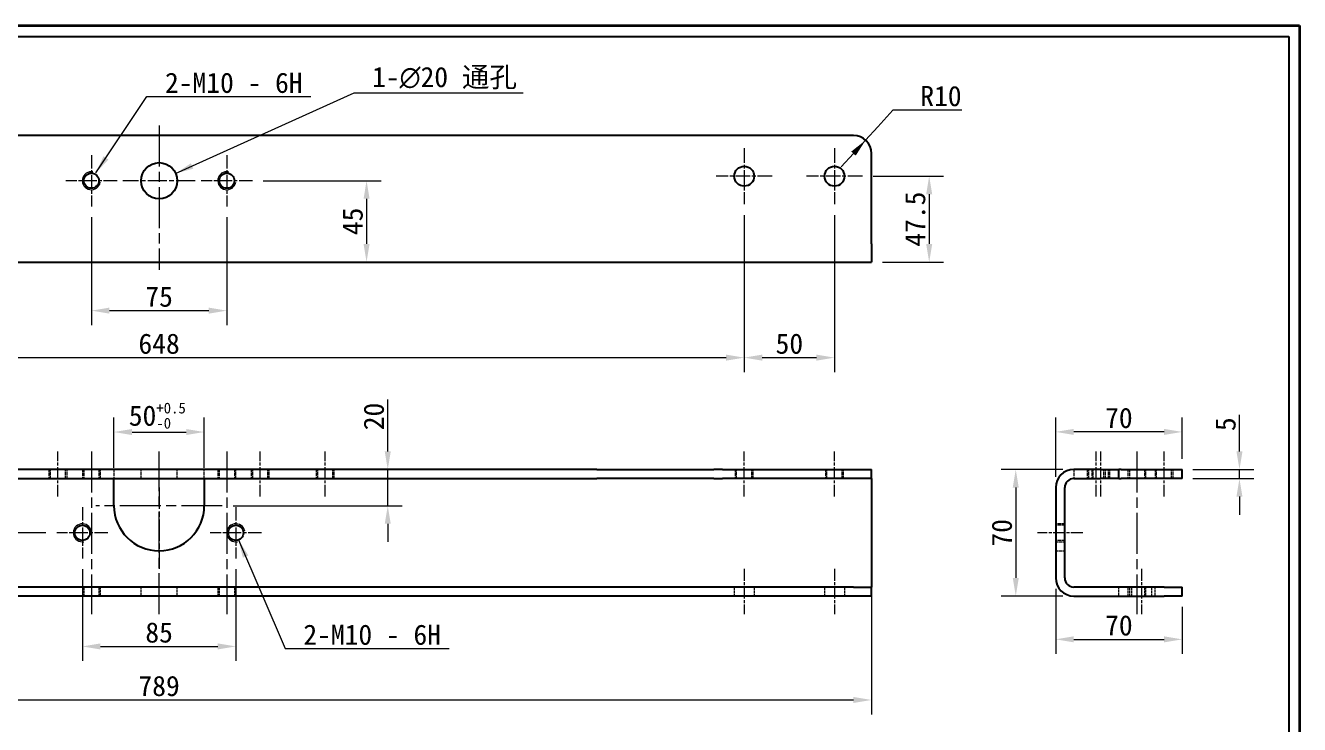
# Model space of a CAD drawing. Header units: millimetres. Extents: x 24 to 1166, y 22 to 818.
# Drawn here: x 460 to 1166, y 431 to 818 of the extents above; entities that cross this region are included whole.
import ezdxf

# ---------------------------------------------------------------- set-up
doc = ezdxf.new("R2010")
doc.units = ezdxf.units.MM
doc.header["$LTSCALE"] = 4
doc.linetypes.add('CHAIN', pattern=[0.3543, 0.2362, -0.0295, 0.0591, -0.0295])
doc.linetypes.add('DASHED', pattern=[0.2067, 0.1654, -0.0413])
for name, color, linetype, lineweight, true_color in [('中心标记 (ISO)', 1, 'CHAIN', 18, 0xff0000), ('中心线 (ISO)', 1, 'CHAIN', 18, 0xff0000), ('尺寸 (ISO)', 7, 'Continuous', 18, 0x008000), ('符号 (ISO)', 7, 'Continuous', 18, 0x008000), ('隐藏 (ISO)', 5, 'DASHED', 18, 0x0000ff)]:
    doc.layers.add(name, color=color, linetype=linetype, lineweight=lineweight, true_color=true_color)
for name, color, linetype, lineweight in [('可见 (ISO)', 7, 'Continuous', 25), ('可见窄的 (ISO)', 7, 'Continuous', 18), ('图框 (ISO)', 7, 'Continuous', 35)]:
    doc.layers.add(name, color=color, linetype=linetype, lineweight=lineweight)
doc.styles.add('文本样式74', font='SimSun.ttf')
doc.styles.add('最新国标', font='simfang.ttf')
doc.dimstyles.new('默认 (GB)', dxfattribs={"dimscale": 4, "dimtxt": 2.8, "dimasz": 2.5, "dimexe": 2, "dimexo": 1.5, "dimgap": 0.5, "dimtad": 1, "dimtoh": 1, "dimdsep": 46, "dimtxsty": '最新国标', "dimcen": 0.09, "dimdle": 10, "dimclrd": 256, "dimclre": 256, "dimclrt": 256, "dimaunit": 1, "dimadec": 3, "dimazin": 2, "dimtfac": 0.535714, "dimtdec": 3, "dimtmove": 0, "dimatfit": 3, "dimfxl": 0, "dimtolj": 1, "dimlwd": -1, "dimlwe": -1, "dimarcsym": 0})
doc.dimstyles.new('默认 (GB)$7', dxfattribs={"dimscale": 4, "dimtxt": 2.8, "dimasz": 2.5, "dimexe": 2, "dimexo": 1.5, "dimgap": 0.5, "dimtad": 1, "dimtoh": 1, "dimdsep": 46, "dimtxsty": '最新国标', "dimcen": 0.09, "dimdle": 10, "dimclrd": 256, "dimclre": 256, "dimclrt": 256, "dimaunit": 1, "dimadec": 3, "dimazin": 2, "dimtfac": 0.535714, "dimtdec": 3, "dimtmove": 0, "dimatfit": 3, "dimfxl": 0, "dimtolj": 1, "dimlwd": -1, "dimlwe": -1, "dimarcsym": 0})

# ---------------------------------------------------------------- blocks, each defined once
blk = doc.blocks.new('图框 最新国标')
at = {"layer": '图框 (ISO)'}
for p, q in [((6, 204.5), (291.5, 204.5)), ((291.5, 204.5), (291.5, 5.5))]:
    blk.add_line(p, q, dxfattribs=at)
at = {"layer": '图框 (ISO)', "color": 7, "linetype": 'Continuous', "lineweight": 25}
for p, q in [((18, 203), (290, 203)), ((18, 203), (290, 203)), ((290, 203), (290, 7)), ((290, 203), (290, 7))]:
    blk.add_line(p, q, dxfattribs=at)
at = {"layer": '图框 (ISO)', "style": '文本样式74'}
blk.add_attdef('零件代号_001', (42.73, 200.25), '', height=2.5, rotation=180, dxfattribs=at)
blk = doc.blocks.new('*D5')
at = {"layer": 'Defpoints', "color": 0, "transparency": 16777216}
for p in [(1030.98, 593.13), (1100.98, 572.3), (1030.98, 562.3)]:
    blk.add_point(p, dxfattribs=at)
at = {"layer": '尺寸 (ISO)', "color": 116, "true_color": 0x00803f, "transparency": 16777216}
for p, q in [((1030.98, 568.3), (1030.98, 601.13)), ((1100.98, 578.3), (1100.98, 601.13)), ((1090.98, 593.13), (1040.98, 593.13))]:
    blk.add_line(p, q, dxfattribs=at)
for points in [[(1040.98, 594.79), (1040.98, 591.46), (1030.98, 593.13)], [(1090.98, 594.79), (1090.98, 591.46), (1100.98, 593.13)]]:
    blk.add_solid(points, dxfattribs=at)
at = {"layer": '尺寸 (ISO)', "transparency": 16777216, "insert": (1065.98, 600.79), "char_height": 11.2, "attachment_point": 5, "style": '最新国标'}
blk.add_mtext('\\A1;70', dxfattribs=at)
blk = doc.blocks.new('*D6')
at = {"layer": 'Defpoints', "color": 0, "transparency": 16777216}
for p in [(1040.98, 572.3), (1008.87, 502.3), (1040.98, 502.3)]:
    blk.add_point(p, dxfattribs=at)
at = {"layer": '尺寸 (ISO)', "color": 116, "true_color": 0x00803f, "transparency": 16777216}
for p, q in [((1034.98, 572.3), (1000.87, 572.3)), ((1008.87, 562.3), (1008.87, 512.3)), ((1034.98, 502.3), (1000.87, 502.3))]:
    blk.add_line(p, q, dxfattribs=at)
for points in [[(1007.2, 562.3), (1010.54, 562.3), (1008.87, 572.3)], [(1007.2, 512.3), (1010.54, 512.3), (1008.87, 502.3)]]:
    blk.add_solid(points, dxfattribs=at)
at = {"layer": '尺寸 (ISO)', "transparency": 16777216, "insert": (1001.21, 537.3), "char_height": 11.2, "attachment_point": 5, "rotation": 90, "style": '最新国标'}
blk.add_mtext('\\A1;70', dxfattribs=at)
blk = doc.blocks.new('*D7')
at = {"layer": 'Defpoints', "color": 0, "transparency": 16777216}
for p in [(1030.98, 512.3), (1100.98, 502.3), (1100.98, 478.35)]:
    blk.add_point(p, dxfattribs=at)
at = {"layer": '尺寸 (ISO)', "color": 116, "true_color": 0x00803f, "transparency": 16777216}
for p, q in [((1030.98, 506.3), (1030.98, 470.35)), ((1100.98, 496.3), (1100.98, 470.35)), ((1040.98, 478.35), (1090.98, 478.35))]:
    blk.add_line(p, q, dxfattribs=at)
for points in [[(1040.98, 480.02), (1040.98, 476.68), (1030.98, 478.35)], [(1090.98, 480.02), (1090.98, 476.68), (1100.98, 478.35)]]:
    blk.add_solid(points, dxfattribs=at)
at = {"layer": '尺寸 (ISO)', "transparency": 16777216, "insert": (1065.98, 486.01), "char_height": 11.2, "attachment_point": 5, "style": '最新国标'}
blk.add_mtext('\\A1;70', dxfattribs=at)
blk = doc.blocks.new('*D8')
at = {"layer": 'Defpoints', "color": 0, "transparency": 16777216}
for p in [(1100.98, 572.3), (1132.74, 572.3), (1100.98, 567.3)]:
    blk.add_point(p, dxfattribs=at)
at = {"layer": '尺寸 (ISO)', "color": 116, "true_color": 0x00803f, "transparency": 16777216}
for p, q in [((1132.74, 582.3), (1132.74, 602.51)), ((1106.98, 572.3), (1140.74, 572.3)), ((1132.74, 567.3), (1132.74, 572.3)), ((1106.98, 567.3), (1140.74, 567.3)), ((1132.74, 557.3), (1132.74, 547.3))]:
    blk.add_line(p, q, dxfattribs=at)
for points in [[(1131.07, 582.3), (1134.4, 582.3), (1132.74, 572.3)], [(1131.07, 557.3), (1134.4, 557.3), (1132.74, 567.3)]]:
    blk.add_solid(points, dxfattribs=at)
at = {"layer": '尺寸 (ISO)', "transparency": 16777216, "insert": (1125.07, 597.4), "char_height": 11.2, "attachment_point": 5, "rotation": 90, "style": '最新国标'}
blk.add_mtext('\\A1;5', dxfattribs=at)
blk = doc.blocks.new('*D9')
at = {"layer": 'Defpoints', "color": 0, "transparency": 16777216}
for p in [(559.49, 593.06), (509.49, 567.3), (559.49, 567.3)]:
    blk.add_point(p, dxfattribs=at)
at = {"layer": '尺寸 (ISO)', "color": 116, "true_color": 0x00803f, "transparency": 16777216}
for p, q in [((509.49, 573.3), (509.49, 601.06)), ((559.49, 573.3), (559.49, 601.06)), ((519.49, 593.06), (549.49, 593.06))]:
    blk.add_line(p, q, dxfattribs=at)
for points in [[(519.49, 594.73), (519.49, 591.39), (509.49, 593.06)], [(549.49, 594.73), (549.49, 591.39), (559.49, 593.06)]]:
    blk.add_solid(points, dxfattribs=at)
at = {"layer": '尺寸 (ISO)', "transparency": 16777216, "insert": (533.49, 602.14), "char_height": 11.2, "attachment_point": 5, "style": '最新国标'}
blk.add_mtext('\\A1;50{\\H6;\\S+0.5^ -0;}', dxfattribs=at)
blk = doc.blocks.new('*D10')
at = {"layer": 'Defpoints', "color": 0, "transparency": 16777216}
for p in [(661.1, 572.3), (781.72, 572.3), (569.49, 552.3)]:
    blk.add_point(p, dxfattribs=at)
at = {"layer": '尺寸 (ISO)', "color": 116, "true_color": 0x00803f, "transparency": 16777216}
for p, q in [((661.1, 582.3), (661.1, 611.02)), ((775.72, 572.3), (653.1, 572.3)), ((661.1, 552.3), (661.1, 572.3)), ((575.49, 552.3), (669.1, 552.3)), ((661.1, 542.3), (661.1, 532.3))]:
    blk.add_line(p, q, dxfattribs=at)
for points in [[(659.44, 582.3), (662.77, 582.3), (661.1, 572.3)], [(659.44, 542.3), (662.77, 542.3), (661.1, 552.3)]]:
    blk.add_solid(points, dxfattribs=at)
at = {"layer": '尺寸 (ISO)', "transparency": 16777216, "insert": (653.44, 601.66), "char_height": 11.2, "attachment_point": 5, "rotation": 90, "style": '最新国标'}
blk.add_mtext('\\A1;20', dxfattribs=at)
blk = doc.blocks.new('*D11')
at = {"layer": 'Defpoints', "color": 0, "transparency": 16777216}
for p in [(287.26, 572.3), (424.19, 572.3), (477.8, 537.3)]:
    blk.add_point(p, dxfattribs=at)
at = {"layer": '尺寸 (ISO)', "color": 116, "true_color": 0x00803f, "transparency": 16777216}
for p, q in [((293.26, 572.3), (432.19, 572.3)), ((424.19, 547.3), (424.19, 562.3)), ((471.8, 537.3), (416.19, 537.3))]:
    blk.add_line(p, q, dxfattribs=at)
for points in [[(422.52, 562.3), (425.85, 562.3), (424.19, 572.3)], [(422.52, 547.3), (425.85, 547.3), (424.19, 537.3)]]:
    blk.add_solid(points, dxfattribs=at)
at = {"layer": '尺寸 (ISO)', "transparency": 16777216, "insert": (416.52, 554.8), "char_height": 11.2, "attachment_point": 5, "rotation": 90, "style": '最新国标'}
blk.add_mtext('\\A1;35', dxfattribs=at)
blk = doc.blocks.new('*D12')
at = {"layer": 'Defpoints', "color": 0, "transparency": 16777216}
for p in [(491.99, 523.11), (576.99, 523.11), (576.99, 474.43)]:
    blk.add_point(p, dxfattribs=at)
at = {"layer": '尺寸 (ISO)', "color": 116, "true_color": 0x00803f, "transparency": 16777216}
for p, q in [((491.99, 517.11), (491.99, 466.43)), ((576.99, 517.11), (576.99, 466.43)), ((501.99, 474.43), (566.99, 474.43))]:
    blk.add_line(p, q, dxfattribs=at)
for points in [[(501.99, 476.1), (501.99, 472.76), (491.99, 474.43)], [(566.99, 476.1), (566.99, 472.76), (576.99, 474.43)]]:
    blk.add_solid(points, dxfattribs=at)
at = {"layer": '尺寸 (ISO)', "transparency": 16777216, "insert": (534.49, 482.09), "char_height": 11.2, "attachment_point": 5, "style": '最新国标'}
blk.add_mtext('\\A1;85', dxfattribs=at)
blk = doc.blocks.new('*D13')
at = {"layer": 'Defpoints', "color": 0, "transparency": 16777216}
for p in [(139.99, 512.3), (928.99, 512.3), (928.99, 444.81)]:
    blk.add_point(p, dxfattribs=at)
at = {"layer": '尺寸 (ISO)', "color": 116, "true_color": 0x00803f, "transparency": 16777216}
for p, q in [((139.99, 506.3), (139.99, 436.81)), ((928.99, 506.3), (928.99, 436.81)), ((149.99, 444.81), (918.99, 444.81))]:
    blk.add_line(p, q, dxfattribs=at)
for points in [[(149.99, 446.48), (149.99, 443.15), (139.99, 444.81)], [(918.99, 446.48), (918.99, 443.15), (928.99, 444.81)]]:
    blk.add_solid(points, dxfattribs=at)
at = {"layer": '尺寸 (ISO)', "transparency": 16777216, "insert": (534.49, 452.48), "char_height": 11.2, "attachment_point": 5, "style": '最新国标'}
blk.add_mtext('\\A1;789', dxfattribs=at)
blk = doc.blocks.new('*D14')
at = {"layer": 'Defpoints', "color": 0, "transparency": 16777216}
for p in [(496.99, 717.93), (571.99, 717.93), (571.99, 660.23)]:
    blk.add_point(p, dxfattribs=at)
at = {"layer": '尺寸 (ISO)', "color": 116, "true_color": 0x00803f, "transparency": 16777216}
for p, q in [((496.99, 711.93), (496.99, 652.23)), ((571.99, 711.93), (571.99, 652.23)), ((506.99, 660.23), (561.99, 660.23))]:
    blk.add_line(p, q, dxfattribs=at)
for points in [[(506.99, 661.9), (506.99, 658.57), (496.99, 660.23)], [(561.99, 661.9), (561.99, 658.57), (571.99, 660.23)]]:
    blk.add_solid(points, dxfattribs=at)
at = {"layer": '尺寸 (ISO)', "transparency": 16777216, "insert": (534.49, 667.9), "char_height": 11.2, "attachment_point": 5, "style": '最新国标'}
blk.add_mtext('\\A1;75', dxfattribs=at)
blk = doc.blocks.new('*D15')
at = {"layer": 'Defpoints', "color": 0, "transparency": 16777216}
for p in [(923.99, 734.61), (928.99, 687.11), (960.93, 687.11)]:
    blk.add_point(p, dxfattribs=at)
at = {"layer": '尺寸 (ISO)', "color": 116, "true_color": 0x00803f, "transparency": 16777216}
for p, q in [((929.99, 734.61), (968.93, 734.61)), ((960.93, 724.61), (960.93, 697.11)), ((934.99, 687.11), (968.93, 687.11))]:
    blk.add_line(p, q, dxfattribs=at)
for points in [[(959.26, 724.61), (962.6, 724.61), (960.93, 734.61)], [(959.26, 697.11), (962.6, 697.11), (960.93, 687.11)]]:
    blk.add_solid(points, dxfattribs=at)
at = {"layer": '尺寸 (ISO)', "transparency": 16777216, "insert": (953.23, 710.86), "char_height": 11.2, "attachment_point": 5, "rotation": 90, "style": '最新国标'}
blk.add_mtext('\\A1;47.5', dxfattribs=at)
blk = doc.blocks.new('*D16')
at = {"layer": 'Defpoints', "color": 0, "transparency": 16777216}
for p in [(586.18, 732.11), (649.37, 687.11), (676.34, 687.11)]:
    blk.add_point(p, dxfattribs=at)
at = {"layer": '尺寸 (ISO)', "color": 116, "true_color": 0x00803f, "transparency": 16777216}
for p, q in [((592.18, 732.11), (657.37, 732.11)), ((649.37, 722.11), (649.37, 697.11))]:
    blk.add_line(p, q, dxfattribs=at)
for points in [[(647.71, 722.11), (651.04, 722.11), (649.37, 732.11)], [(647.71, 697.11), (651.04, 697.11), (649.37, 687.11)]]:
    blk.add_solid(points, dxfattribs=at)
at = {"layer": '尺寸 (ISO)', "transparency": 16777216, "insert": (641.71, 709.61), "char_height": 11.2, "attachment_point": 5, "rotation": 90, "style": '最新国标'}
blk.add_mtext('\\A1;45', dxfattribs=at)
blk = doc.blocks.new('*D17')
at = {"layer": 'Defpoints', "color": 0, "transparency": 16777216}
for p in [(210.49, 719.11), (858.49, 719.11), (858.49, 634.22)]:
    blk.add_point(p, dxfattribs=at)
at = {"layer": '尺寸 (ISO)', "color": 116, "true_color": 0x00803f, "transparency": 16777216}
for p, q in [((210.49, 713.11), (210.49, 626.22)), ((858.49, 713.11), (858.49, 626.22)), ((220.49, 634.22), (848.49, 634.22))]:
    blk.add_line(p, q, dxfattribs=at)
for points in [[(220.49, 635.88), (220.49, 632.55), (210.49, 634.22)], [(848.49, 635.88), (848.49, 632.55), (858.49, 634.22)]]:
    blk.add_solid(points, dxfattribs=at)
at = {"layer": '尺寸 (ISO)', "transparency": 16777216, "insert": (534.49, 641.88), "char_height": 11.2, "attachment_point": 5, "style": '最新国标'}
blk.add_mtext('\\A1;648', dxfattribs=at)
blk = doc.blocks.new('*D18')
at = {"layer": 'Defpoints', "color": 0, "transparency": 16777216}
for p in [(858.49, 719.11), (908.49, 719.11), (908.49, 634.22)]:
    blk.add_point(p, dxfattribs=at)
at = {"layer": '尺寸 (ISO)', "color": 116, "true_color": 0x00803f, "transparency": 16777216}
for p, q in [((858.49, 713.11), (858.49, 626.22)), ((908.49, 713.11), (908.49, 626.22)), ((868.49, 634.22), (898.49, 634.22))]:
    blk.add_line(p, q, dxfattribs=at)
for points in [[(868.49, 635.88), (868.49, 632.55), (858.49, 634.22)], [(898.49, 635.88), (898.49, 632.55), (908.49, 634.22)]]:
    blk.add_solid(points, dxfattribs=at)
at = {"layer": '尺寸 (ISO)', "transparency": 16777216, "insert": (883.49, 641.88), "char_height": 11.2, "attachment_point": 5, "style": '最新国标'}
blk.add_mtext('\\A1;50', dxfattribs=at)
blk = doc.blocks.new('*D20')
at = {"layer": 'Defpoints', "color": 0, "transparency": 16777216}
for p in [(925.71, 754.52), (918.99, 747.11)]:
    blk.add_point(p, dxfattribs=at)
at = {"layer": '尺寸 (ISO)', "color": 116, "true_color": 0x00803f, "transparency": 16777216}
for p, q in [((940.87, 771.22), (932.43, 761.92)), ((979.06, 771.22), (940.87, 771.22)), ((925.71, 754.52), (932.43, 761.92)), ((918.99, 747.11), (925.71, 754.52)), ((918.99, 747.11), (912.27, 739.71))]:
    blk.add_line(p, q, dxfattribs=at)
blk.add_solid([(917.76, 748.23), (920.23, 745.99), (925.71, 754.52)], dxfattribs=at)
at = {"layer": '尺寸 (ISO)', "transparency": 16777216, "insert": (967.44, 778.88), "char_height": 11.2, "attachment_point": 5, "style": '最新国标'}
blk.add_mtext('\\A1;R10', dxfattribs=at)

msp = doc.modelspace()

# ---------------------------------------------------------------- linework, layer by layer
at = {"layer": '中心标记 (ISO)', "ltscale": 23.990969}
for p, q in [((534.4918, 762.6207), (534.4918, 682.828)), ((569.4918, 552.2973), (499.4918, 552.2973))]:
    msp.add_line(p, q, dxfattribs=at)
at = {"layer": '中心标记 (ISO)', "ltscale": 8.611757}
for p, q in [((858.4918, 750.1135), (858.4918, 719.1135)), ((908.4918, 750.1135), (908.4918, 719.1135)), ((873.9918, 734.6135), (842.9918, 734.6135)), ((923.9918, 734.6135), (892.9918, 734.6135))]:
    msp.add_line(p, q, dxfattribs=at)
at = {"layer": '中心标记 (ISO)', "ltscale": 7.882805}
for p, q in [((496.9918, 746.3015), (496.9918, 717.9255)), ((571.9918, 746.3015), (571.9918, 717.9255)), ((511.1798, 732.1135), (482.8038, 732.1135)), ((586.1798, 732.1135), (557.8038, 732.1135)), ((491.9918, 551.4853), (491.9918, 523.1093)), ((576.9918, 551.4853), (576.9918, 523.1093)), ((506.1798, 537.2973), (477.8038, 537.2973)), ((591.1798, 537.2973), (562.8038, 537.2973))]:
    msp.add_line(p, q, dxfattribs=at)
at = {"layer": '中心标记 (ISO)', "ltscale": 11.111974}
msp.add_line((554.4918, 732.1135), (514.4918, 732.1135), dxfattribs=at)
at = {"layer": '中心标记 (ISO)', "ltscale": 12.500983}
msp.add_line((534.4918, 562.2973), (534.4918, 517.2973), dxfattribs=at)
at = {"layer": '中心线 (ISO)', "ltscale": 6.944946}
for p, q in [((478.4918, 557.2973), (478.4918, 582.2973)), ((590.4918, 557.2973), (590.4918, 582.2973)), ((626.4918, 557.2973), (626.4918, 582.2973)), ((858.4918, 557.2973), (858.4918, 582.2973)), ((908.4918, 557.2973), (908.4918, 582.2973)), ((1053.4786, 557.2973), (1053.4786, 582.2973)), ((1055.9786, 557.2973), (1055.9786, 582.2973)), ((1090.9786, 557.2973), (1090.9786, 582.2973)), ((1045.9786, 537.2973), (1020.9786, 537.2973)), ((858.4918, 517.2973), (858.4918, 492.2973)), ((908.4918, 517.2973), (908.4918, 492.2973)), ((1078.4786, 517.2973), (1078.4786, 492.2973))]:
    msp.add_line(p, q, dxfattribs=at)
at = {"layer": '中心线 (ISO)', "ltscale": 23.990969}
for p, q in [((496.9918, 582.2973), (496.9918, 492.2973)), ((534.4918, 492.2973), (534.4918, 582.2973)), ((571.9918, 582.2973), (571.9918, 492.2973)), ((1075.9786, 582.2973), (1075.9786, 492.2973))]:
    msp.add_line(p, q, dxfattribs=at)
at = {"layer": '可见 (ISO)'}
for p, q in [((918.9918, 757.1135), (149.9918, 757.1135)), ((928.9918, 697.1135), (928.9918, 747.1135)), ((928.9918, 697.1135), (928.9918, 687.1135)), ((139.9918, 687.1135), (928.9918, 687.1135)), ((776.9534, 572.2973), (292.0302, 572.2973)), ((776.9534, 572.2973), (781.7229, 572.2973)), ((781.7229, 572.2973), (841.7607, 572.2973)), ((846.5302, 572.2973), (841.7607, 572.2973)), ((846.5302, 572.2973), (918.9918, 572.2973)), ((918.9918, 572.2973), (928.9918, 572.2973)), ((928.9918, 567.2973), (928.9918, 572.2973)), ((1055.9786, 572.2973), (1040.9786, 572.2973)), ((1055.9786, 572.2973), (1065.9786, 572.2973)), ((1067.1893, 572.2973), (1065.9786, 572.2973)), ((1065.9786, 567.2973), (1065.9786, 572.2973)), ((1067.1893, 572.2973), (1099.768, 572.2973)), ((1099.768, 572.2973), (1100.9786, 572.2973)), ((1100.9786, 567.2973), (1100.9786, 572.2973)), ((292.0302, 567.2973), (776.9534, 567.2973)), ((509.4918, 562.2973), (509.4918, 567.2973)), ((559.4918, 567.2973), (559.4918, 562.2973)), ((781.7229, 567.2973), (776.9534, 567.2973)), ((841.7607, 567.2973), (781.7229, 567.2973)), ((841.7607, 567.2973), (846.5302, 567.2973)), ((918.9918, 567.2973), (846.5302, 567.2973)), ((928.9918, 567.2973), (918.9918, 567.2973)), ((928.9918, 567.2973), (928.9918, 562.2973)), ((1040.9786, 567.2973), (1055.9786, 567.2973)), ((1065.9786, 567.2973), (1055.9786, 567.2973)), ((1065.9786, 567.2973), (1067.1893, 567.2973)), ((1099.768, 567.2973), (1067.1893, 567.2973)), ((1100.9786, 567.2973), (1099.768, 567.2973)), ((509.4918, 552.2973), (509.4918, 562.2973)), ((559.4918, 562.2973), (559.4918, 552.2973)), ((928.9918, 562.2973), (928.9918, 512.2973)), ((1030.9786, 562.2973), (1030.9786, 512.2973)), ((1035.9786, 512.2973), (1035.9786, 562.2973)), ((928.9918, 512.2973), (928.9918, 507.2973)), ((918.9918, 507.2973), (149.9918, 507.2973)), ((918.9918, 502.2973), (149.9918, 502.2973)), ((918.9918, 507.2973), (928.9918, 507.2973)), ((928.9918, 502.2973), (918.9918, 502.2973)), ((928.9918, 502.2973), (928.9918, 507.2973)), ((1090.9786, 507.2973), (1040.9786, 507.2973)), ((1040.9786, 502.2973), (1090.9786, 502.2973)), ((1090.9786, 507.2973), (1100.9786, 507.2973)), ((1100.9786, 502.2973), (1090.9786, 502.2973)), ((1100.9786, 502.2973), (1100.9786, 507.2973))]:
    msp.add_line(p, q, dxfattribs=at)
for centre, radius in [((534.4918, 732.1135), 10), ((496.9918, 732.1135), 4.188), ((571.9918, 732.1135), 4.188), ((858.4918, 734.6135), 5.5), ((908.4918, 734.6135), 5.5), ((491.9918, 537.2973), 4.188), ((576.9918, 537.2973), 4.188)]:
    msp.add_circle(centre, radius, dxfattribs=at)
for centre, radius, start, end in [((918.9918, 747.1135), 10, 0, 90), ((1040.9786, 562.2973), 10, 90, 180), ((1040.9786, 562.2973), 5, 90, 180), ((534.4918, 552.2973), 25, 180, 0), ((1040.9786, 512.2973), 10, 180, 270), ((1040.9786, 512.2973), 5, 180, 270)]:
    msp.add_arc(centre, radius, start, end, dxfattribs=at)
at = {"layer": '可见窄的 (ISO)'}
for centre, start, end in [((496.9918, 732.1135), 80, 350), ((571.9918, 732.1135), 80, 350), ((491.9918, 537.2973), 10, 280), ((576.9918, 537.2973), 10, 280)]:
    msp.add_arc(centre, 5, start, end, dxfattribs=at)
at = {"layer": '隐藏 (ISO)', "ltscale": 2.380771}
for p, q in [((473.4918, 572.2973), (473.4918, 567.2973)), ((474.3038, 567.2973), (474.3038, 572.2973)), ((482.6798, 567.2973), (482.6798, 572.2973)), ((483.4918, 567.2973), (483.4918, 572.2973)), ((491.9918, 572.2973), (491.9918, 567.2973)), ((492.8038, 572.2973), (492.8038, 567.2973)), ((501.1798, 572.2973), (501.1798, 567.2973)), ((501.9918, 567.2973), (501.9918, 572.2973)), ((509.4918, 572.2973), (509.4918, 567.2973)), ((524.4918, 567.2973), (524.4918, 572.2973)), ((544.4918, 567.2973), (544.4918, 572.2973)), ((559.4918, 567.2973), (559.4918, 572.2973)), ((566.9918, 572.2973), (566.9918, 567.2973)), ((567.8038, 572.2973), (567.8038, 567.2973)), ((576.1798, 572.2973), (576.1798, 567.2973)), ((576.9918, 567.2973), (576.9918, 572.2973)), ((585.4918, 572.2973), (585.4918, 567.2973)), ((586.3038, 567.2973), (586.3038, 572.2973)), ((594.6798, 567.2973), (594.6798, 572.2973)), ((595.4918, 567.2973), (595.4918, 572.2973)), ((621.4918, 572.2973), (621.4918, 567.2973)), ((622.3038, 567.2973), (622.3038, 572.2973)), ((630.6798, 567.2973), (630.6798, 572.2973)), ((631.4918, 567.2973), (631.4918, 572.2973)), ((853.4918, 572.2973), (853.4918, 567.2973)), ((854.3038, 567.2973), (854.3038, 572.2973)), ((862.6798, 567.2973), (862.6798, 572.2973)), ((863.4918, 567.2973), (863.4918, 572.2973)), ((903.4918, 572.2973), (903.4918, 567.2973)), ((904.3038, 567.2973), (904.3038, 572.2973)), ((912.6798, 567.2973), (912.6798, 572.2973)), ((913.4918, 567.2973), (913.4918, 572.2973)), ((1040.9786, 572.2973), (1040.9786, 567.2973)), ((1048.4786, 572.2973), (1048.4786, 567.2973)), ((1049.2906, 567.2973), (1049.2906, 572.2973)), ((1050.9786, 572.2973), (1050.9786, 567.2973)), ((1051.7906, 567.2973), (1051.7906, 572.2973)), ((1057.6666, 567.2973), (1057.6666, 572.2973)), ((1058.4786, 567.2973), (1058.4786, 572.2973)), ((1060.1666, 567.2973), (1060.1666, 572.2973)), ((1060.9786, 567.2973), (1060.9786, 572.2973)), ((1070.9786, 572.2973), (1070.9786, 567.2973)), ((1071.7906, 572.2973), (1071.7906, 567.2973)), ((1080.1666, 572.2973), (1080.1666, 567.2973)), ((1080.9786, 567.2973), (1080.9786, 572.2973)), ((1085.9786, 572.2973), (1085.9786, 567.2973)), ((1086.7906, 567.2973), (1086.7906, 572.2973)), ((1095.1666, 567.2973), (1095.1666, 572.2973)), ((1095.9786, 567.2973), (1095.9786, 572.2973)), ((1035.9786, 542.2973), (1030.9786, 542.2973)), ((1035.9786, 541.4853), (1030.9786, 541.4853)), ((1035.9786, 533.1093), (1030.9786, 533.1093)), ((1030.9786, 532.2973), (1035.9786, 532.2973)), ((1030.9786, 527.2973), (1035.9786, 527.2973)), ((491.9918, 507.2973), (491.9918, 502.2973)), ((492.8038, 507.2973), (492.8038, 502.2973)), ((501.1798, 507.2973), (501.1798, 502.2973)), ((501.9918, 502.2973), (501.9918, 507.2973)), ((524.4918, 502.2973), (524.4918, 507.2973)), ((544.4918, 502.2973), (544.4918, 507.2973)), ((566.9918, 507.2973), (566.9918, 502.2973)), ((567.8038, 507.2973), (567.8038, 502.2973)), ((576.1798, 507.2973), (576.1798, 502.2973)), ((576.9918, 502.2973), (576.9918, 507.2973)), ((852.9918, 507.2973), (852.9918, 502.2973)), ((863.9918, 507.2973), (863.9918, 502.2973)), ((902.9918, 507.2973), (902.9918, 502.2973)), ((913.9918, 507.2973), (913.9918, 502.2973)), ((1065.9786, 502.2973), (1065.9786, 507.2973)), ((1070.9786, 507.2973), (1070.9786, 502.2973)), ((1071.7906, 507.2973), (1071.7906, 502.2973)), ((1072.9786, 507.2973), (1072.9786, 502.2973)), ((1080.1666, 507.2973), (1080.1666, 502.2973)), ((1080.9786, 502.2973), (1080.9786, 507.2973)), ((1083.9786, 507.2973), (1083.9786, 502.2973)), ((1085.9786, 502.2973), (1085.9786, 507.2973))]:
    msp.add_line(p, q, dxfattribs=at)

# ---------------------------------------------------------------- block references
at = {"xscale": 4, "yscale": 4, "zscale": 4}
msp.add_blockref('图框 最新国标', (0, 0), dxfattribs=at)

# ---------------------------------------------------------------- texts
at = {"layer": '符号 (ISO)', "char_height": 11.2, "attachment_point": 7, "line_spacing_factor": 0.49, "style": '最新国标'}
for s, insert, width in [('2-M10 - 6H', (537.7576, 780.535), 84.674622), ('1-\\fAIGDT|b0|i0;{\\H11.2000;n}\\fFangSong|b0|i0;{\\H11.2000;20 通孔}', (652.4239, 782.6714), 88.884022), ('2-M10 - 6H', (614.3831, 475.1541), 84.674622)]:
    msp.add_mtext(s, dxfattribs=dict(at, insert=insert, width=width))

# ---------------------------------------------------------------- dimensions: what is measured, and where the dimension line sits
at = {"layer": '尺寸 (ISO)', "color": 116, "true_color": 0x00803f}
dim = msp.add_radius_dim(center=(918.9918, 747.1135), mpoint=(925.7117, 754.5191), dimstyle='默认 (GB)', override={"dimgap": 0.5, "dimtih": 1, "dimdec": 2, "dimlfac": 1, "dimcen": 0, "dimtol": 0, "dimlim": 0, "dimtp": 0, "dimtm": 0, "dimtdec": 3}, dxfattribs=at)
dim.commit()
dim.dimension.update_dxf_attribs({"geometry": '*D20', "text_midpoint": (967.4419, 771.2201), "dimtype": 164})
for base, p1, p2, angle, override, picture, middle in [((960.9284, 687.1135), (923.9918, 734.6135), (928.9918, 687.1135), 90, {"dimgap": 0.5, "dimtoh": 0, "dimdec": 2, "dimtol": 0, "dimlim": 0, "dimtp": 0, "dimtm": 0, "dimtdec": 3, "dimtofl": 0, "dimatfit": 1}, '*D15', (960.9284, 710.8635)), ((649.3747, 687.1135), (586.1798, 732.1135), (676.3425, 687.1135), 90, {"dimgap": 0.5, "dimtoh": 0, "dimdec": 2, "dimse2": 1, "dimtol": 0, "dimlim": 0, "dimtp": 0, "dimtm": 0, "dimtdec": 3, "dimtofl": 0, "dimatfit": 1}, '*D16', (649.3747, 709.6135)), ((858.4918, 634.2151), (210.4918, 719.1135), (858.4918, 719.1135), 180, {"dimgap": 0.5, "dimtoh": 0, "dimdec": 2, "dimtol": 0, "dimlim": 0, "dimtp": 0, "dimtm": 0, "dimtdec": 3, "dimtofl": 0, "dimatfit": 1}, '*D17', (534.4918, 634.2151)), ((571.9918, 660.2318), (496.9918, 717.9255), (571.9918, 717.9255), 180, {"dimgap": 0.5, "dimtoh": 0, "dimdec": 2, "dimtol": 0, "dimlim": 0, "dimtp": 0, "dimtm": 0, "dimtdec": 3, "dimtofl": 0, "dimatfit": 1}, '*D14', (534.4918, 660.2318)), ((908.4918, 634.2151), (858.4918, 719.1135), (908.4918, 719.1135), 180, {"dimgap": 0.5, "dimtoh": 0, "dimdec": 2, "dimtol": 0, "dimlim": 0, "dimtp": 0, "dimtm": 0, "dimtdec": 3, "dimtofl": 0, "dimatfit": 1}, '*D18', (883.4918, 634.2151)), ((559.4918, 593.0584), (509.4918, 567.2973), (559.4918, 567.2973), 180, {"dimgap": 0.5, "dimtoh": 0, "dimdec": 2, "dimtol": 1, "dimlim": 0, "dimtp": 0.5, "dimtm": 1e-09, "dimtdec": 3, "dimtofl": 0, "dimatfit": 1}, '*D9', (533.4918, 593.0584)), ((661.103, 572.2973), (569.4918, 552.2973), (781.7229, 572.2973), 90, {"dimgap": 0.5, "dimtoh": 0, "dimdec": 2, "dimtol": 0, "dimlim": 0, "dimtp": 0, "dimtm": 0, "dimtdec": 3, "dimtofl": 1, "dimatfit": 1}, '*D10', (661.103, 601.6573)), ((1132.7367, 572.2973), (1100.9786, 567.2973), (1100.9786, 572.2973), 90, {"dimgap": 0.5, "dimtoh": 0, "dimdec": 2, "dimtol": 0, "dimlim": 0, "dimtp": 0, "dimtm": 0, "dimtdec": 3, "dimtofl": 1, "dimatfit": 1}, '*D8', (1132.7367, 597.4013)), ((424.1856, 572.2973), (477.8038, 537.2973), (287.2607, 572.2973), 90, {"dimgap": 0.5, "dimtoh": 0, "dimdec": 2, "dimtol": 0, "dimlim": 0, "dimtp": 0, "dimtm": 0, "dimtdec": 3, "dimtofl": 0, "dimatfit": 1}, '*D11', (424.1856, 554.7973)), ((1008.871, 502.2973), (1040.9786, 572.2973), (1040.9786, 502.2973), 90, {"dimgap": 0.5, "dimtoh": 0, "dimdec": 2, "dimtol": 0, "dimlim": 0, "dimtp": 0, "dimtm": 0, "dimtdec": 3, "dimtofl": 0, "dimatfit": 1}, '*D6', (1008.871, 537.2973)), ((576.9918, 474.431), (491.9918, 523.1093), (576.9918, 523.1093), 180, {"dimgap": 0.5, "dimtoh": 0, "dimdec": 2, "dimtol": 0, "dimlim": 0, "dimtp": 0, "dimtm": 0, "dimtdec": 3, "dimtofl": 0, "dimatfit": 1}, '*D12', (534.4918, 474.431)), ((1100.9786, 478.3485), (1030.9786, 512.2973), (1100.9786, 502.2973), 180, {"dimgap": 0.5, "dimtoh": 0, "dimdec": 2, "dimtol": 0, "dimlim": 0, "dimtp": 0, "dimtm": 0, "dimtdec": 3, "dimtofl": 0, "dimatfit": 1}, '*D7', (1065.9786, 478.3485))]:
    dim = msp.add_linear_dim(base=base, p1=p1, p2=p2, angle=angle, dimstyle='默认 (GB)', override=override, dxfattribs=at)
    dim.commit()
    dim.dimension.update_dxf_attribs({"geometry": picture, "text_midpoint": middle, "dimtype": 160})
for base, p1, p2, picture, middle in [((1030.9786, 593.1268), (1100.9786, 572.2973), (1030.9786, 562.2973), '*D5', (1065.9786, 593.1268)), ((928.9918, 444.8145), (139.9918, 512.2973), (928.9918, 512.2973), '*D13', (534.4918, 444.8145))]:
    dim = msp.add_linear_dim(base=base, p1=p1, p2=p2, dimstyle='默认 (GB)', override={"dimgap": 0.5, "dimtoh": 0, "dimdec": 2, "dimtol": 0, "dimlim": 0, "dimtp": 0, "dimtm": 0, "dimtdec": 3, "dimtofl": 0, "dimatfit": 1}, dxfattribs=at)
    dim.commit()
    dim.dimension.update_dxf_attribs({"geometry": picture, "text_midpoint": middle, "dimtype": 160})

# ---------------------------------------------------------------- leaders
at = {"layer": '符号 (ISO)', "annotation_type": 0, "has_hookline": 1, "hookline_direction": 0}
for points, text_width in [([(499.4892, 736.4452), (527.7576, 778.6684), (537.7576, 778.6684)], 80.768), ([(543.6401, 736.152), (642.4239, 780.8047), (652.4239, 780.8047)], 83.6199), ([(578.4267, 533.3628), (604.3831, 473.2875), (614.3831, 473.2875)], 80.768)]:
    msp.add_leader(points, dimstyle='默认 (GB)$7', override={"dimgap": 0, "dimtad": 1}, dxfattribs=dict(at, text_width=text_width))

doc.saveas('drawing.dxf')
